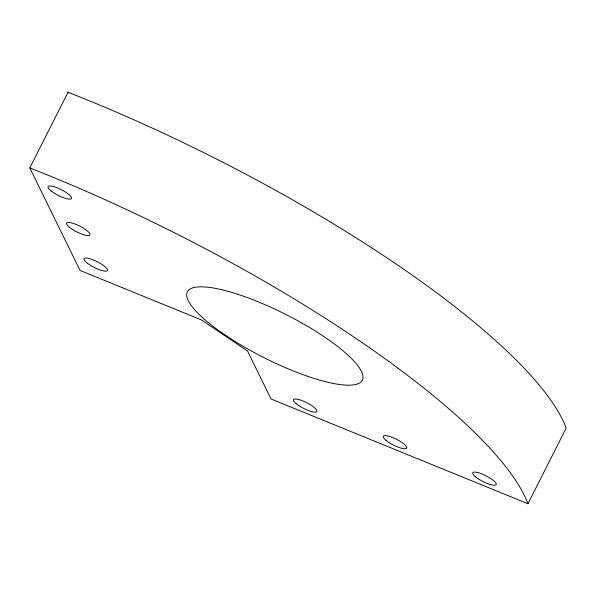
<?xml version="1.0" encoding="UTF-8"?>
<svg xmlns="http://www.w3.org/2000/svg" width="596" height="596" viewBox="0 0 596 596"><rect width="100%" height="100%" fill="white"/><g stroke="black" fill="none" stroke-linecap="round" stroke-linejoin="round"><path stroke-width="0.89" d="M29.8 167.938L68.033 92.261A450.472 111.266 26.8 0 1 566.2 428.062L527.967 503.739L271.053 398.977L247.496 350.947L201.366 319.896L80.058 270.428L29.8 167.938A450.472 111.266 26.8 0 1 527.967 503.739M68.033 92.261L68.406 93.021M208.287 322.578A98.005 24.205 26.8 0 0 358.174 383.697A98.005 24.205 26.8 0 0 258.023 301.74A98.005 24.205 26.8 0 0 208.287 322.578M386.096 440.384A13.127 3.241 26.8 0 0 406.174 448.572A13.127 3.241 26.8 0 0 392.757 437.591A13.127 3.241 26.8 0 0 386.096 440.384M69.382 227.218A13.127 3.241 26.8 0 0 89.46 235.405A13.127 3.241 26.8 0 0 76.042 224.431A13.127 3.241 26.8 0 0 69.382 227.218M475.563 476.867A13.127 3.241 26.8 0 0 495.634 485.047A13.127 3.241 26.8 0 0 482.224 474.073A13.127 3.241 26.8 0 0 475.563 476.867M296.272 403.753A13.127 3.241 26.8 0 0 316.342 411.94A13.127 3.241 26.8 0 0 302.932 400.966A13.127 3.241 26.8 0 0 296.272 403.753M86.822 262.784A13.127 3.241 26.8 0 0 106.9 270.971A13.127 3.241 26.8 0 0 93.483 259.998A13.127 3.241 26.8 0 0 86.822 262.784M51.263 191.063A13.127 3.241 26.8 0 0 71.125 198.855A13.127 3.241 26.8 0 0 56.97 187.74A13.127 3.241 26.8 0 0 51.263 191.063"/></g></svg>
